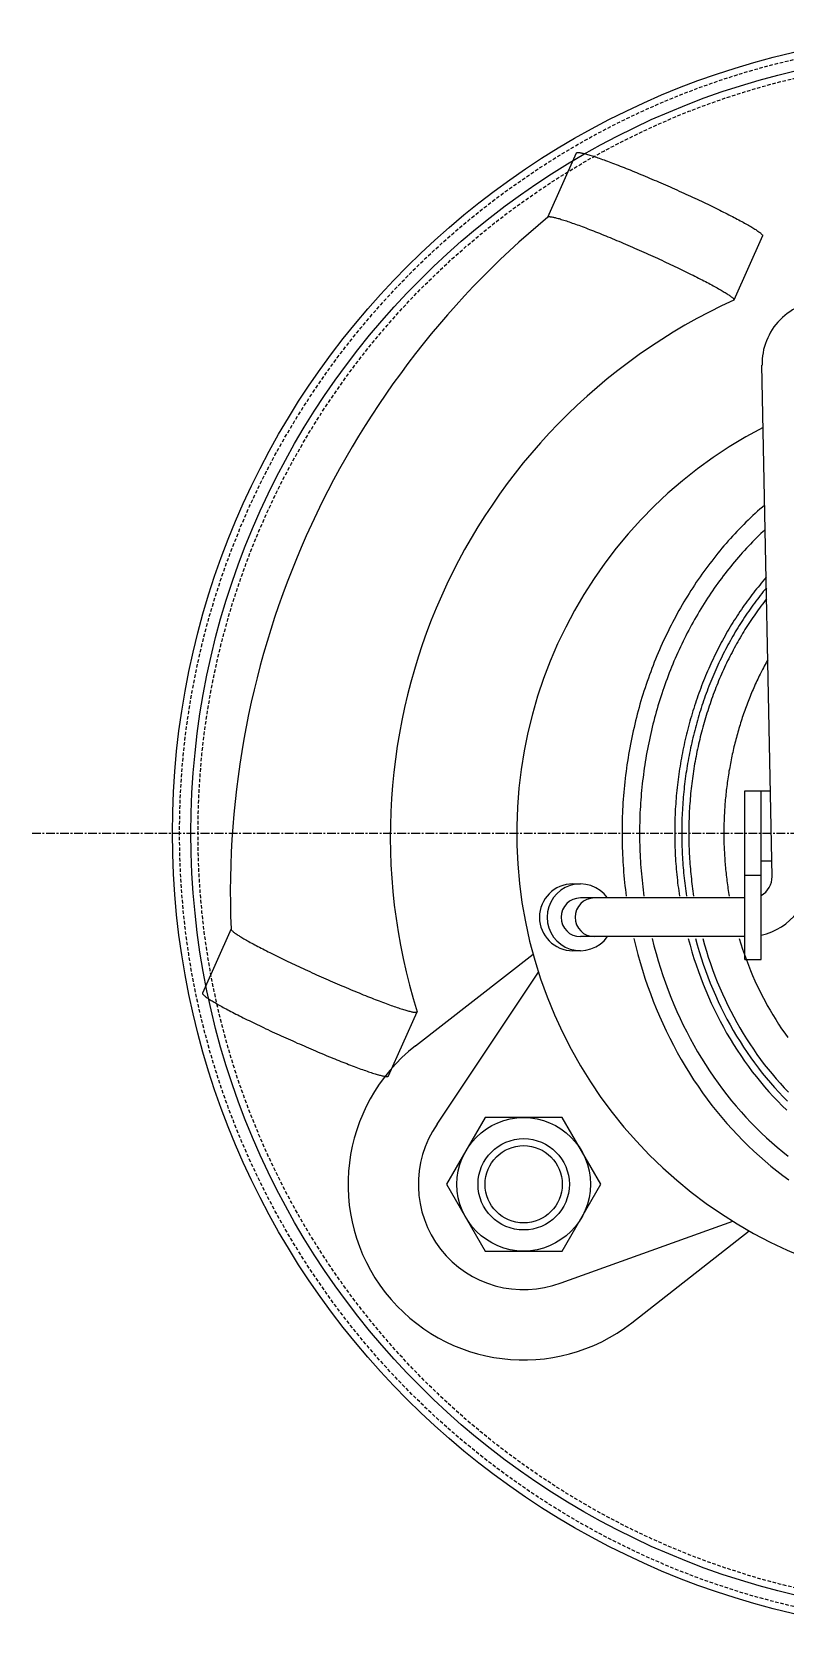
# Model space of a CAD drawing. Extents: x -168 to 134, y -932 to 134.
# Drawn here: x -134 to -26.7, y -114 to 114 of the extents above; entities that cross this region are included whole.
import ezdxf

# ---------------------------------------------------------------- set-up
doc = ezdxf.new("R2010")
doc.units = 0
doc.linetypes.add('CENTER', pattern=[2, 1.25, -0.25, 0.25, -0.25])
doc.linetypes.add('DASHED', pattern=[0.75, 0.5, -0.25])
doc.layers.get('0').update_dxf_attribs({"linetype": 'CONTINUOUS'})
doc.layers.add('CENTER', color=1, linetype='CENTER')

msp = doc.modelspace()

# ---------------------------------------------------------------- linework, layer by layer
at = {"color": 7, "linetype": 'CONTINUOUS'}
for p, q in [((-60.56, 87.66), (-56.49, 96.8)), ((-30, 85), (-34.07, 75.86)), ((-28.63, -6.19), (-30.07, 66.57)), ((-32.5, -18), (-32.5, 6)), ((-32.5, 6), (-28.87, 6)), ((-30.2, -18), (-30.2, 6)), ((-28.67, -4), (-30.2, -4)), ((-32.5, -6), (-30.2, -6)), ((-57, -7.25), (-55.93, -7.25)), ((-32.5, -9.25), (-55.93, -9.25)), ((-105.67, -13.65), (-109.73, -22.79)), ((-32.5, -14.75), (-55.93, -14.75)), ((-79.39, -30.3), (-62.67, -17.24)), ((-55.93, -16.75), (-57, -16.75)), ((-32.5, -18), (-30.2, -18)), ((-76.32, -41.44), (-61.91, -19.81)), ((-83.24, -34.58), (-79.17, -25.45)), ((-58.68, -64.02), (-34.2, -55.27)), ((-48.61, -69.7), (-31.89, -56.64))]:
    msp.add_line(p, q, dxfattribs=at)
msp.add_lwpolyline([(-69.48, -40.5), (-74.97, -50), (-69.48, -59.5), (-58.52, -59.5), (-53.03, -50), (-58.52, -40.5)], close=True, dxfattribs=at)
for points in [[(-56.49, 96.8, 0), (-56.48, 96.82, 0), (-56.46, 96.83, 0), (-56.43, 96.85, 0), (-56.39, 96.86, 0), (-56.34, 96.86, 0), (-56.29, 96.87, 0), (-56.23, 96.86, 0), (-56.16, 96.86, 0), (-56.08, 96.85, 0), (-56, 96.84, 0), (-55.9, 96.83, 0), (-55.8, 96.81, 0), (-55.7, 96.78, 0), (-55.58, 96.76, 0), (-55.46, 96.73, 0), (-55.33, 96.7, 0), (-55.19, 96.66, 0), (-55.05, 96.62, 0), (-54.9, 96.58, 0), (-54.74, 96.53, 0), (-54.57, 96.48, 0), (-54.4, 96.43, 0), (-54.22, 96.37, 0), (-54.03, 96.31, 0), (-53.84, 96.25, 0), (-53.64, 96.18, 0), (-53.44, 96.11, 0), (-53.23, 96.04, 0), (-53.01, 95.96, 0), (-52.79, 95.88, 0), (-52.56, 95.8, 0), (-52.33, 95.71, 0), (-52.09, 95.63, 0), (-51.84, 95.54, 0), (-51.59, 95.44, 0), (-51.34, 95.35, 0), (-51.08, 95.25, 0), (-50.81, 95.14, 0), (-50.54, 95.04, 0), (-50.27, 94.93, 0), (-49.99, 94.82, 0), (-49.71, 94.71, 0), (-49.42, 94.6, 0), (-49.13, 94.48, 0), (-48.84, 94.37, 0), (-48.54, 94.25, 0), (-48.24, 94.12, 0), (-47.94, 94, 0), (-47.63, 93.87, 0), (-47.33, 93.74, 0), (-47.02, 93.62, 0), (-46.7, 93.48, 0), (-46.39, 93.35, 0), (-46.07, 93.22, 0), (-45.75, 93.08, 0), (-45.43, 92.94, 0), (-45.11, 92.81, 0), (-44.79, 92.67, 0), (-44.46, 92.53, 0), (-44.14, 92.38, 0), (-43.82, 92.24, 0), (-43.49, 92.1, 0), (-43.16, 91.96, 0), (-42.84, 91.81, 0), (-42.51, 91.67, 0), (-42.19, 91.52, 0), (-41.87, 91.37, 0), (-41.54, 91.23, 0), (-41.22, 91.08, 0), (-40.9, 90.94, 0), (-40.58, 90.79, 0), (-40.26, 90.64, 0), (-39.95, 90.5, 0), (-39.63, 90.35, 0), (-39.32, 90.21, 0), (-39.01, 90.06, 0), (-38.7, 89.92, 0), (-38.4, 89.77, 0), (-38.1, 89.63, 0), (-37.8, 89.48, 0), (-37.51, 89.34, 0), (-37.22, 89.2, 0), (-36.93, 89.06, 0), (-36.64, 88.92, 0), (-36.36, 88.79, 0), (-36.09, 88.65, 0), (-35.82, 88.51, 0), (-35.55, 88.38, 0), (-35.29, 88.25, 0), (-35.03, 88.12, 0), (-34.78, 87.99, 0), (-34.53, 87.86, 0), (-34.29, 87.74, 0), (-34.05, 87.61, 0), (-33.82, 87.49, 0), (-33.59, 87.37, 0), (-33.37, 87.26, 0), (-33.16, 87.14, 0), (-32.95, 87.03, 0), (-32.75, 86.92, 0), (-32.55, 86.81, 0), (-32.36, 86.7, 0), (-32.18, 86.6, 0), (-32.01, 86.5, 0), (-31.84, 86.4, 0), (-31.68, 86.31, 0), (-31.52, 86.22, 0), (-31.37, 86.13, 0), (-31.23, 86.04, 0), (-31.1, 85.96, 0), (-30.97, 85.88, 0), (-30.85, 85.8, 0), (-30.74, 85.72, 0), (-30.64, 85.65, 0), (-30.54, 85.58, 0), (-30.45, 85.52, 0), (-30.37, 85.46, 0), (-30.3, 85.4, 0), (-30.23, 85.34, 0), (-30.18, 85.29, 0), (-30.13, 85.24, 0), (-30.08, 85.2, 0), (-30.05, 85.16, 0), (-30.02, 85.12, 0), (-30.01, 85.08, 0), (-30, 85.05, 0), (-29.99, 85.02, 0), (-30, 85, 0)], [(-60.56, 87.66, 0), (-60.55, 87.68, 0), (-60.52, 87.7, 0), (-60.49, 87.71, 0), (-60.46, 87.72, 0), (-60.41, 87.73, 0), (-60.36, 87.73, 0), (-60.3, 87.73, 0), (-60.23, 87.72, 0), (-60.15, 87.72, 0), (-60.06, 87.71, 0), (-59.97, 87.69, 0), (-59.87, 87.67, 0), (-59.76, 87.65, 0), (-59.65, 87.62, 0), (-59.53, 87.59, 0), (-59.4, 87.56, 0), (-59.26, 87.52, 0), (-59.11, 87.48, 0), (-58.96, 87.44, 0), (-58.8, 87.39, 0), (-58.64, 87.34, 0), (-58.47, 87.29, 0), (-58.29, 87.23, 0), (-58.1, 87.17, 0), (-57.91, 87.11, 0), (-57.71, 87.04, 0), (-57.51, 86.97, 0), (-57.3, 86.9, 0), (-57.08, 86.82, 0), (-56.86, 86.75, 0), (-56.63, 86.66, 0), (-56.39, 86.58, 0), (-56.15, 86.49, 0), (-55.91, 86.4, 0), (-55.66, 86.31, 0), (-55.4, 86.21, 0), (-55.14, 86.11, 0), (-54.88, 86.01, 0), (-54.61, 85.91, 0), (-54.33, 85.8, 0), (-54.06, 85.69, 0), (-53.77, 85.58, 0), (-53.49, 85.46, 0), (-53.2, 85.35, 0), (-52.91, 85.23, 0), (-52.61, 85.11, 0), (-52.31, 84.99, 0), (-52.01, 84.86, 0), (-51.7, 84.74, 0), (-51.39, 84.61, 0), (-51.08, 84.48, 0), (-50.77, 84.35, 0), (-50.45, 84.22, 0), (-50.14, 84.08, 0), (-49.82, 83.95, 0), (-49.5, 83.81, 0), (-49.18, 83.67, 0), (-48.86, 83.53, 0), (-48.53, 83.39, 0), (-48.21, 83.25, 0), (-47.88, 83.11, 0), (-47.56, 82.96, 0), (-47.23, 82.82, 0), (-46.91, 82.68, 0), (-46.58, 82.53, 0), (-46.26, 82.39, 0), (-45.93, 82.24, 0), (-45.61, 82.09, 0), (-45.29, 81.95, 0), (-44.97, 81.8, 0), (-44.65, 81.65, 0), (-44.33, 81.51, 0), (-44.01, 81.36, 0), (-43.7, 81.22, 0), (-43.39, 81.07, 0), (-43.08, 80.92, 0), (-42.77, 80.78, 0), (-42.47, 80.64, 0), (-42.17, 80.49, 0), (-41.87, 80.35, 0), (-41.57, 80.21, 0), (-41.28, 80.07, 0), (-40.99, 79.93, 0), (-40.71, 79.79, 0), (-40.43, 79.65, 0), (-40.15, 79.51, 0), (-39.88, 79.38, 0), (-39.62, 79.25, 0), (-39.35, 79.11, 0), (-39.1, 78.98, 0), (-38.84, 78.85, 0), (-38.6, 78.73, 0), (-38.35, 78.6, 0), (-38.12, 78.48, 0), (-37.89, 78.36, 0), (-37.66, 78.24, 0), (-37.44, 78.12, 0), (-37.23, 78.01, 0), (-37.02, 77.89, 0), (-36.82, 77.78, 0), (-36.62, 77.67, 0), (-36.43, 77.57, 0), (-36.25, 77.47, 0), (-36.07, 77.37, 0), (-35.9, 77.27, 0), (-35.74, 77.17, 0), (-35.59, 77.08, 0), (-35.44, 76.99, 0), (-35.3, 76.91, 0), (-35.17, 76.82, 0), (-35.04, 76.74, 0), (-34.92, 76.66, 0), (-34.81, 76.59, 0), (-34.7, 76.52, 0), (-34.61, 76.45, 0), (-34.52, 76.38, 0), (-34.44, 76.32, 0), (-34.37, 76.26, 0), (-34.3, 76.21, 0), (-34.24, 76.16, 0), (-34.19, 76.11, 0), (-34.15, 76.06, 0), (-34.12, 76.02, 0), (-34.09, 75.98, 0), (-34.07, 75.95, 0), (-34.06, 75.92, 0), (-34.06, 75.89, 0), (-34.07, 75.86, 0)], [(-29.67, 46.68, 0), (-30.02, 46.39, 0), (-30.36, 46.09, 0), (-30.69, 45.79, 0), (-31.03, 45.48, 0), (-31.36, 45.17, 0), (-31.69, 44.86, 0), (-32.02, 44.54, 0), (-32.35, 44.23, 0), (-32.67, 43.91, 0), (-32.99, 43.58, 0), (-33.31, 43.25, 0), (-33.63, 42.92, 0), (-33.94, 42.59, 0), (-34.25, 42.25, 0), (-34.56, 41.91, 0), (-34.87, 41.57, 0), (-35.17, 41.22, 0), (-35.48, 40.87, 0), (-35.78, 40.52, 0), (-36.07, 40.16, 0), (-36.37, 39.81, 0), (-36.66, 39.44, 0), (-36.95, 39.08, 0), (-37.23, 38.71, 0), (-37.51, 38.34, 0), (-37.8, 37.97, 0), (-38.07, 37.6, 0), (-38.35, 37.22, 0), (-38.62, 36.84, 0), (-38.89, 36.45, 0), (-39.16, 36.07, 0), (-39.42, 35.68, 0), (-39.68, 35.29, 0), (-39.94, 34.9, 0), (-40.19, 34.5, 0), (-40.45, 34.1, 0), (-40.69, 33.7, 0), (-40.94, 33.3, 0), (-41.18, 32.89, 0), (-41.42, 32.48, 0), (-41.66, 32.07, 0), (-41.9, 31.66, 0), (-42.13, 31.24, 0), (-42.35, 30.82, 0), (-42.58, 30.4, 0), (-42.8, 29.98, 0), (-43.02, 29.56, 0), (-43.24, 29.13, 0), (-43.45, 28.7, 0), (-43.66, 28.27, 0), (-43.86, 27.84, 0), (-44.07, 27.4, 0), (-44.27, 26.97, 0), (-44.46, 26.53, 0), (-44.66, 26.09, 0), (-44.85, 25.65, 0), (-45.03, 25.2, 0), (-45.22, 24.75, 0), (-45.4, 24.31, 0), (-45.57, 23.86, 0), (-45.75, 23.41, 0), (-45.92, 22.95, 0), (-46.09, 22.5, 0), (-46.25, 22.04, 0), (-46.41, 21.58, 0), (-46.57, 21.12, 0), (-46.72, 20.66, 0), (-46.87, 20.2, 0), (-47.02, 19.73, 0), (-47.16, 19.27, 0), (-47.3, 18.8, 0), (-47.44, 18.33, 0), (-47.57, 17.86, 0), (-47.7, 17.39, 0), (-47.83, 16.92, 0), (-47.95, 16.45, 0), (-48.07, 15.97, 0), (-48.18, 15.5, 0), (-48.29, 15.02, 0), (-48.4, 14.54, 0), (-48.51, 14.06, 0), (-48.61, 13.58, 0), (-48.71, 13.1, 0), (-48.8, 12.62, 0), (-48.89, 12.13, 0), (-48.98, 11.65, 0), (-49.06, 11.17, 0), (-49.14, 10.68, 0), (-49.22, 10.19, 0), (-49.29, 9.71, 0), (-49.36, 9.22, 0), (-49.43, 8.73, 0), (-49.49, 8.24, 0), (-49.55, 7.75, 0), (-49.61, 7.26, 0), (-49.66, 6.77, 0), (-49.71, 6.28, 0), (-49.75, 5.79, 0), (-49.79, 5.3, 0), (-49.83, 4.8, 0), (-49.86, 4.31, 0), (-49.89, 3.82, 0), (-49.92, 3.32, 0), (-49.94, 2.83, 0), (-49.96, 2.34, 0), (-49.97, 1.84, 0), (-49.99, 1.35, 0), (-49.99, 0.85, 0), (-50, 0.36, 0), (-50, -0.14, 0), (-50, -0.63, 0), (-49.99, -1.13, 0), (-49.98, -1.62, 0), (-49.97, -2.11, 0), (-49.95, -2.61, 0), (-49.93, -3.1, 0), (-49.9, -3.6, 0), (-49.88, -4.09, 0), (-49.84, -4.58, 0), (-49.81, -5.07, 0), (-49.77, -5.57, 0), (-49.73, -6.06, 0), (-49.68, -6.55, 0), (-49.63, -7.04, 0), (-49.58, -7.53, 0), (-49.52, -8.02, 0), (-49.46, -8.51, 0), (-49.39, -9, 0)], [(-29.61, 43.21, 0), (-29.91, 42.92, 0), (-30.22, 42.63, 0), (-30.52, 42.34, 0), (-30.82, 42.04, 0), (-31.12, 41.74, 0), (-31.42, 41.44, 0), (-31.71, 41.13, 0), (-32, 40.83, 0), (-32.29, 40.52, 0), (-32.58, 40.2, 0), (-32.87, 39.89, 0), (-33.15, 39.57, 0), (-33.43, 39.25, 0), (-33.71, 38.93, 0), (-33.99, 38.6, 0), (-34.26, 38.27, 0), (-34.53, 37.94, 0), (-34.8, 37.6, 0), (-35.07, 37.27, 0), (-35.33, 36.93, 0), (-35.59, 36.59, 0), (-35.85, 36.24, 0), (-36.11, 35.89, 0), (-36.37, 35.54, 0), (-36.62, 35.19, 0), (-36.87, 34.84, 0), (-37.11, 34.48, 0), (-37.36, 34.12, 0), (-37.6, 33.76, 0), (-37.84, 33.4, 0), (-38.08, 33.03, 0), (-38.31, 32.66, 0), (-38.54, 32.29, 0), (-38.77, 31.92, 0), (-39, 31.54, 0), (-39.22, 31.17, 0), (-39.44, 30.79, 0), (-39.66, 30.4, 0), (-39.88, 30.02, 0), (-40.09, 29.64, 0), (-40.3, 29.25, 0), (-40.51, 28.86, 0), (-40.71, 28.47, 0), (-40.91, 28.07, 0), (-41.11, 27.68, 0), (-41.31, 27.28, 0), (-41.5, 26.88, 0), (-41.69, 26.48, 0), (-41.88, 26.08, 0), (-42.06, 25.67, 0), (-42.24, 25.26, 0), (-42.42, 24.86, 0), (-42.6, 24.45, 0), (-42.77, 24.03, 0), (-42.94, 23.62, 0), (-43.11, 23.21, 0), (-43.27, 22.79, 0), (-43.43, 22.37, 0), (-43.59, 21.95, 0), (-43.74, 21.53, 0), (-43.9, 21.11, 0), (-44.05, 20.68, 0), (-44.19, 20.26, 0), (-44.33, 19.83, 0), (-44.47, 19.4, 0), (-44.61, 18.97, 0), (-44.75, 18.54, 0), (-44.88, 18.11, 0), (-45, 17.68, 0), (-45.13, 17.24, 0), (-45.25, 16.81, 0), (-45.37, 16.37, 0), (-45.48, 15.93, 0), (-45.59, 15.49, 0), (-45.7, 15.05, 0), (-45.81, 14.61, 0), (-45.91, 14.17, 0), (-46.01, 13.72, 0), (-46.11, 13.28, 0), (-46.2, 12.83, 0), (-46.29, 12.39, 0), (-46.38, 11.94, 0), (-46.46, 11.49, 0), (-46.54, 11.04, 0), (-46.62, 10.6, 0), (-46.69, 10.15, 0), (-46.76, 9.69, 0), (-46.83, 9.24, 0), (-46.89, 8.79, 0), (-46.96, 8.34, 0), (-47.01, 7.89, 0), (-47.07, 7.43, 0), (-47.12, 6.98, 0), (-47.17, 6.52, 0), (-47.21, 6.07, 0), (-47.25, 5.61, 0), (-47.29, 5.16, 0), (-47.33, 4.7, 0), (-47.36, 4.24, 0), (-47.39, 3.79, 0), (-47.41, 3.33, 0), (-47.44, 2.87, 0), (-47.45, 2.41, 0), (-47.47, 1.96, 0), (-47.48, 1.5, 0), (-47.49, 1.04, 0), (-47.5, 0.58, 0), (-47.5, 0.12, 0), (-47.5, -0.33, 0), (-47.5, -0.79, 0), (-47.49, -1.25, 0), (-47.48, -1.71, 0), (-47.46, -2.17, 0), (-47.45, -2.62, 0), (-47.43, -3.08, 0), (-47.4, -3.54, 0), (-47.38, -4, 0), (-47.35, -4.45, 0), (-47.31, -4.91, 0), (-47.28, -5.37, 0), (-47.24, -5.82, 0), (-47.19, -6.28, 0), (-47.15, -6.73, 0), (-47.1, -7.19, 0), (-47.04, -7.64, 0), (-46.99, -8.09, 0), (-46.93, -8.55, 0), (-46.87, -9, 0)], [(-29.47, 36.39, 0), (-29.7, 36.12, 0), (-29.94, 35.84, 0), (-30.17, 35.57, 0), (-30.4, 35.29, 0), (-30.63, 35.01, 0), (-30.85, 34.73, 0), (-31.07, 34.45, 0), (-31.3, 34.17, 0), (-31.52, 33.88, 0), (-31.73, 33.59, 0), (-31.95, 33.3, 0), (-32.17, 33.01, 0), (-32.38, 32.71, 0), (-32.59, 32.42, 0), (-32.8, 32.12, 0), (-33, 31.82, 0), (-33.21, 31.51, 0), (-33.41, 31.21, 0), (-33.61, 30.9, 0), (-33.81, 30.6, 0), (-34.01, 30.29, 0), (-34.2, 29.98, 0), (-34.4, 29.66, 0), (-34.59, 29.35, 0), (-34.78, 29.03, 0), (-34.96, 28.71, 0), (-35.15, 28.39, 0), (-35.33, 28.07, 0), (-35.51, 27.75, 0), (-35.69, 27.42, 0), (-35.87, 27.09, 0), (-36.04, 26.77, 0), (-36.21, 26.44, 0), (-36.38, 26.1, 0), (-36.55, 25.77, 0), (-36.71, 25.44, 0), (-36.88, 25.1, 0), (-37.04, 24.76, 0), (-37.2, 24.42, 0), (-37.36, 24.08, 0), (-37.51, 23.74, 0), (-37.66, 23.4, 0), (-37.81, 23.05, 0), (-37.96, 22.71, 0), (-38.11, 22.36, 0), (-38.25, 22.01, 0), (-38.39, 21.66, 0), (-38.53, 21.31, 0), (-38.67, 20.96, 0), (-38.8, 20.61, 0), (-38.93, 20.25, 0), (-39.06, 19.89, 0), (-39.19, 19.54, 0), (-39.32, 19.18, 0), (-39.44, 18.82, 0), (-39.56, 18.46, 0), (-39.68, 18.1, 0), (-39.79, 17.73, 0), (-39.91, 17.37, 0), (-40.02, 17, 0), (-40.13, 16.64, 0), (-40.23, 16.27, 0), (-40.34, 15.9, 0), (-40.44, 15.54, 0), (-40.54, 15.17, 0), (-40.64, 14.79, 0), (-40.73, 14.42, 0), (-40.82, 14.05, 0), (-40.91, 13.68, 0), (-41, 13.3, 0), (-41.08, 12.93, 0), (-41.17, 12.55, 0), (-41.25, 12.18, 0), (-41.32, 11.8, 0), (-41.4, 11.42, 0), (-41.47, 11.04, 0), (-41.54, 10.66, 0), (-41.61, 10.29, 0), (-41.67, 9.9, 0), (-41.74, 9.52, 0), (-41.8, 9.14, 0), (-41.86, 8.76, 0), (-41.91, 8.38, 0), (-41.96, 8, 0), (-42.01, 7.61, 0), (-42.06, 7.23, 0), (-42.11, 6.84, 0), (-42.15, 6.46, 0), (-42.19, 6.07, 0), (-42.23, 5.69, 0), (-42.27, 5.3, 0), (-42.3, 4.92, 0), (-42.33, 4.53, 0), (-42.36, 4.14, 0), (-42.38, 3.76, 0), (-42.41, 3.37, 0), (-42.43, 2.98, 0), (-42.44, 2.59, 0), (-42.46, 2.21, 0), (-42.47, 1.82, 0), (-42.48, 1.43, 0), (-42.49, 1.04, 0), (-42.5, 0.65, 0), (-42.5, 0.27, 0), (-42.5, -0.12, 0), (-42.5, -0.51, 0), (-42.49, -0.9, 0), (-42.49, -1.29, 0), (-42.48, -1.67, 0), (-42.46, -2.06, 0), (-42.45, -2.45, 0), (-42.43, -2.84, 0), (-42.41, -3.22, 0), (-42.39, -3.61, 0), (-42.37, -4, 0), (-42.34, -4.39, 0), (-42.31, -4.77, 0), (-42.28, -5.16, 0), (-42.24, -5.54, 0), (-42.21, -5.93, 0), (-42.17, -6.31, 0), (-42.12, -6.7, 0), (-42.08, -7.08, 0), (-42.03, -7.47, 0), (-41.98, -7.85, 0), (-41.93, -8.24, 0), (-41.88, -8.62, 0), (-41.82, -9, 0)], [(-29.44, 34.89, 0), (-29.66, 34.62, 0), (-29.88, 34.35, 0), (-30.09, 34.08, 0), (-30.31, 33.81, 0), (-30.52, 33.54, 0), (-30.73, 33.26, 0), (-30.94, 32.99, 0), (-31.15, 32.71, 0), (-31.36, 32.43, 0), (-31.56, 32.14, 0), (-31.76, 31.86, 0), (-31.96, 31.57, 0), (-32.16, 31.28, 0), (-32.36, 30.99, 0), (-32.55, 30.7, 0), (-32.75, 30.41, 0), (-32.94, 30.11, 0), (-33.13, 29.82, 0), (-33.31, 29.52, 0), (-33.5, 29.22, 0), (-33.68, 28.91, 0), (-33.87, 28.61, 0), (-34.05, 28.31, 0), (-34.22, 28, 0), (-34.4, 27.69, 0), (-34.57, 27.38, 0), (-34.75, 27.07, 0), (-34.92, 26.76, 0), (-35.08, 26.44, 0), (-35.25, 26.12, 0), (-35.41, 25.81, 0), (-35.58, 25.49, 0), (-35.74, 25.17, 0), (-35.89, 24.84, 0), (-36.05, 24.52, 0), (-36.2, 24.2, 0), (-36.36, 23.87, 0), (-36.51, 23.54, 0), (-36.65, 23.21, 0), (-36.8, 22.88, 0), (-36.94, 22.55, 0), (-37.08, 22.22, 0), (-37.22, 21.88, 0), (-37.36, 21.55, 0), (-37.5, 21.21, 0), (-37.63, 20.88, 0), (-37.76, 20.54, 0), (-37.89, 20.2, 0), (-38.02, 19.85, 0), (-38.14, 19.51, 0), (-38.26, 19.17, 0), (-38.38, 18.82, 0), (-38.5, 18.48, 0), (-38.62, 18.13, 0), (-38.73, 17.78, 0), (-38.84, 17.44, 0), (-38.95, 17.09, 0), (-39.06, 16.73, 0), (-39.16, 16.38, 0), (-39.26, 16.03, 0), (-39.36, 15.68, 0), (-39.46, 15.32, 0), (-39.56, 14.97, 0), (-39.65, 14.61, 0), (-39.74, 14.25, 0), (-39.83, 13.9, 0), (-39.92, 13.54, 0), (-40, 13.18, 0), (-40.08, 12.82, 0), (-40.16, 12.46, 0), (-40.24, 12.1, 0), (-40.32, 11.73, 0), (-40.39, 11.37, 0), (-40.46, 11.01, 0), (-40.53, 10.64, 0), (-40.6, 10.28, 0), (-40.66, 9.91, 0), (-40.72, 9.55, 0), (-40.78, 9.18, 0), (-40.84, 8.81, 0), (-40.89, 8.45, 0), (-40.94, 8.08, 0), (-40.99, 7.71, 0), (-41.04, 7.34, 0), (-41.09, 6.97, 0), (-41.13, 6.6, 0), (-41.17, 6.23, 0), (-41.21, 5.86, 0), (-41.24, 5.49, 0), (-41.28, 5.12, 0), (-41.31, 4.75, 0), (-41.34, 4.38, 0), (-41.36, 4.01, 0), (-41.39, 3.63, 0), (-41.41, 3.26, 0), (-41.43, 2.89, 0), (-41.45, 2.52, 0), (-41.46, 2.14, 0), (-41.47, 1.77, 0), (-41.48, 1.4, 0), (-41.49, 1.03, 0), (-41.5, 0.65, 0), (-41.5, 0.28, 0), (-41.5, -0.09, 0), (-41.5, -0.47, 0), (-41.49, -0.84, 0), (-41.49, -1.21, 0), (-41.48, -1.59, 0), (-41.47, -1.96, 0), (-41.45, -2.33, 0), (-41.44, -2.71, 0), (-41.42, -3.08, 0), (-41.4, -3.45, 0), (-41.38, -3.82, 0), (-41.35, -4.19, 0), (-41.32, -4.57, 0), (-41.29, -4.94, 0), (-41.26, -5.31, 0), (-41.23, -5.68, 0), (-41.19, -6.05, 0), (-41.15, -6.42, 0), (-41.11, -6.79, 0), (-41.06, -7.16, 0), (-41.02, -7.53, 0), (-40.97, -7.9, 0), (-40.92, -8.27, 0), (-40.86, -8.63, 0), (-40.81, -9, 0)], [(-29.41, 33.34, 0), (-29.61, 33.08, 0), (-29.82, 32.82, 0), (-30.02, 32.56, 0), (-30.22, 32.29, 0), (-30.42, 32.02, 0), (-30.61, 31.75, 0), (-30.81, 31.48, 0), (-31, 31.21, 0), (-31.19, 30.93, 0), (-31.38, 30.66, 0), (-31.57, 30.38, 0), (-31.76, 30.1, 0), (-31.94, 29.82, 0), (-32.13, 29.53, 0), (-32.31, 29.25, 0), (-32.49, 28.96, 0), (-32.66, 28.67, 0), (-32.84, 28.39, 0), (-33.01, 28.09, 0), (-33.19, 27.8, 0), (-33.36, 27.51, 0), (-33.52, 27.21, 0), (-33.69, 26.91, 0), (-33.86, 26.62, 0), (-34.02, 26.32, 0), (-34.18, 26.02, 0), (-34.34, 25.71, 0), (-34.5, 25.41, 0), (-34.65, 25.1, 0), (-34.81, 24.8, 0), (-34.96, 24.49, 0), (-35.11, 24.18, 0), (-35.26, 23.87, 0), (-35.4, 23.55, 0), (-35.55, 23.24, 0), (-35.69, 22.93, 0), (-35.83, 22.61, 0), (-35.97, 22.29, 0), (-36.1, 21.97, 0), (-36.24, 21.65, 0), (-36.37, 21.33, 0), (-36.5, 21.01, 0), (-36.63, 20.69, 0), (-36.76, 20.36, 0), (-36.88, 20.04, 0), (-37, 19.71, 0), (-37.12, 19.38, 0), (-37.24, 19.06, 0), (-37.36, 18.73, 0), (-37.47, 18.4, 0), (-37.59, 18.06, 0), (-37.7, 17.73, 0), (-37.8, 17.4, 0), (-37.91, 17.06, 0), (-38.02, 16.73, 0), (-38.12, 16.39, 0), (-38.22, 16.05, 0), (-38.31, 15.72, 0), (-38.41, 15.38, 0), (-38.5, 15.04, 0), (-38.6, 14.7, 0), (-38.69, 14.35, 0), (-38.77, 14.01, 0), (-38.86, 13.67, 0), (-38.94, 13.32, 0), (-39.02, 12.98, 0), (-39.1, 12.64, 0), (-39.18, 12.29, 0), (-39.25, 11.94, 0), (-39.33, 11.6, 0), (-39.4, 11.25, 0), (-39.46, 10.9, 0), (-39.53, 10.55, 0), (-39.59, 10.2, 0), (-39.66, 9.85, 0), (-39.72, 9.5, 0), (-39.77, 9.15, 0), (-39.83, 8.8, 0), (-39.88, 8.44, 0), (-39.93, 8.09, 0), (-39.98, 7.74, 0), (-40.03, 7.38, 0), (-40.07, 7.03, 0), (-40.11, 6.68, 0), (-40.15, 6.32, 0), (-40.19, 5.97, 0), (-40.23, 5.61, 0), (-40.26, 5.26, 0), (-40.29, 4.9, 0), (-40.32, 4.54, 0), (-40.35, 4.19, 0), (-40.37, 3.83, 0), (-40.4, 3.47, 0), (-40.42, 3.12, 0), (-40.43, 2.76, 0), (-40.45, 2.4, 0), (-40.46, 2.04, 0), (-40.48, 1.69, 0), (-40.48, 1.33, 0), (-40.49, 0.97, 0), (-40.5, 0.61, 0), (-40.5, 0.25, 0), (-40.5, -0.1, 0), (-40.5, -0.46, 0), (-40.49, -0.82, 0), (-40.49, -1.18, 0), (-40.48, -1.54, 0), (-40.47, -1.89, 0), (-40.46, -2.25, 0), (-40.44, -2.61, 0), (-40.42, -2.97, 0), (-40.4, -3.32, 0), (-40.38, -3.68, 0), (-40.36, -4.04, 0), (-40.33, -4.39, 0), (-40.31, -4.75, 0), (-40.27, -5.11, 0), (-40.24, -5.46, 0), (-40.21, -5.82, 0), (-40.17, -6.17, 0), (-40.13, -6.53, 0), (-40.09, -6.88, 0), (-40.05, -7.24, 0), (-40, -7.59, 0), (-39.95, -7.94, 0), (-39.9, -8.3, 0), (-39.85, -8.65, 0), (-39.8, -9, 0)], [(-29.24, 24.67, 0), (-29.37, 24.44, 0), (-29.49, 24.21, 0), (-29.62, 23.98, 0), (-29.74, 23.75, 0), (-29.86, 23.52, 0), (-29.98, 23.29, 0), (-30.1, 23.06, 0), (-30.22, 22.82, 0), (-30.34, 22.59, 0), (-30.46, 22.35, 0), (-30.57, 22.11, 0), (-30.68, 21.88, 0), (-30.8, 21.64, 0), (-30.91, 21.4, 0), (-31.02, 21.16, 0), (-31.13, 20.92, 0), (-31.23, 20.67, 0), (-31.34, 20.43, 0), (-31.45, 20.19, 0), (-31.55, 19.94, 0), (-31.65, 19.7, 0), (-31.75, 19.45, 0), (-31.85, 19.2, 0), (-31.95, 18.96, 0), (-32.05, 18.71, 0), (-32.15, 18.46, 0), (-32.24, 18.21, 0), (-32.33, 17.96, 0), (-32.43, 17.71, 0), (-32.52, 17.45, 0), (-32.61, 17.2, 0), (-32.7, 16.95, 0), (-32.78, 16.69, 0), (-32.87, 16.44, 0), (-32.95, 16.18, 0), (-33.04, 15.93, 0), (-33.12, 15.67, 0), (-33.2, 15.41, 0), (-33.28, 15.15, 0), (-33.35, 14.89, 0), (-33.43, 14.63, 0), (-33.51, 14.37, 0), (-33.58, 14.11, 0), (-33.65, 13.85, 0), (-33.72, 13.59, 0), (-33.79, 13.33, 0), (-33.86, 13.07, 0), (-33.93, 12.8, 0), (-33.99, 12.54, 0), (-34.06, 12.27, 0), (-34.12, 12.01, 0), (-34.18, 11.74, 0), (-34.24, 11.48, 0), (-34.3, 11.21, 0), (-34.36, 10.95, 0), (-34.41, 10.68, 0), (-34.47, 10.41, 0), (-34.52, 10.14, 0), (-34.57, 9.88, 0), (-34.62, 9.61, 0), (-34.67, 9.34, 0), (-34.72, 9.07, 0), (-34.77, 8.8, 0), (-34.81, 8.53, 0), (-34.85, 8.26, 0), (-34.9, 7.99, 0), (-34.94, 7.71, 0), (-34.98, 7.44, 0), (-35.01, 7.17, 0), (-35.05, 6.9, 0), (-35.09, 6.63, 0), (-35.12, 6.35, 0), (-35.15, 6.08, 0), (-35.18, 5.81, 0), (-35.21, 5.53, 0), (-35.24, 5.26, 0), (-35.27, 4.99, 0), (-35.29, 4.71, 0), (-35.31, 4.44, 0), (-35.34, 4.16, 0), (-35.36, 3.89, 0), (-35.38, 3.62, 0), (-35.4, 3.34, 0), (-35.41, 3.07, 0), (-35.43, 2.79, 0), (-35.44, 2.52, 0), (-35.45, 2.24, 0), (-35.46, 1.96, 0), (-35.47, 1.69, 0), (-35.48, 1.41, 0), (-35.49, 1.14, 0), (-35.49, 0.86, 0), (-35.5, 0.59, 0), (-35.5, 0.31, 0), (-35.5, 0.03, 0), (-35.5, -0.24, 0), (-35.5, -0.52, 0), (-35.49, -0.79, 0), (-35.49, -1.07, 0), (-35.48, -1.34, 0), (-35.48, -1.62, 0), (-35.47, -1.9, 0), (-35.46, -2.17, 0), (-35.44, -2.45, 0), (-35.43, -2.72, 0), (-35.42, -3, 0), (-35.4, -3.27, 0), (-35.38, -3.55, 0), (-35.36, -3.82, 0), (-35.34, -4.1, 0), (-35.32, -4.37, 0), (-35.3, -4.64, 0), (-35.27, -4.92, 0), (-35.25, -5.19, 0), (-35.22, -5.47, 0), (-35.19, -5.74, 0), (-35.16, -6.01, 0), (-35.13, -6.29, 0), (-35.09, -6.56, 0), (-35.06, -6.83, 0), (-35.02, -7.1, 0), (-34.99, -7.38, 0), (-34.95, -7.65, 0), (-34.91, -7.92, 0), (-34.87, -8.19, 0), (-34.82, -8.46, 0), (-34.78, -8.73, 0), (-34.73, -9, 0)], [(-105.67, -13.65, 0), (-105.67, -13.68, 0), (-105.67, -13.7, 0), (-105.66, -13.73, 0), (-105.64, -13.77, 0), (-105.62, -13.81, 0), (-105.58, -13.85, 0), (-105.54, -13.89, 0), (-105.49, -13.94, 0), (-105.43, -13.99, 0), (-105.37, -14.05, 0), (-105.3, -14.11, 0), (-105.21, -14.17, 0), (-105.13, -14.24, 0), (-105.03, -14.3, 0), (-104.92, -14.37, 0), (-104.81, -14.45, 0), (-104.69, -14.53, 0), (-104.57, -14.61, 0), (-104.44, -14.69, 0), (-104.29, -14.78, 0), (-104.15, -14.87, 0), (-103.99, -14.96, 0), (-103.83, -15.05, 0), (-103.66, -15.15, 0), (-103.48, -15.25, 0), (-103.3, -15.36, 0), (-103.11, -15.46, 0), (-102.92, -15.57, 0), (-102.72, -15.68, 0), (-102.51, -15.79, 0), (-102.29, -15.91, 0), (-102.08, -16.02, 0), (-101.85, -16.14, 0), (-101.62, -16.26, 0), (-101.38, -16.39, 0), (-101.14, -16.51, 0), (-100.89, -16.64, 0), (-100.64, -16.77, 0), (-100.38, -16.9, 0), (-100.12, -17.03, 0), (-99.85, -17.17, 0), (-99.58, -17.3, 0), (-99.3, -17.44, 0), (-99.02, -17.57, 0), (-98.74, -17.71, 0), (-98.45, -17.85, 0), (-98.16, -17.99, 0), (-97.87, -18.14, 0), (-97.57, -18.28, 0), (-97.27, -18.42, 0), (-96.96, -18.57, 0), (-96.65, -18.71, 0), (-96.35, -18.86, 0), (-96.03, -19, 0), (-95.72, -19.15, 0), (-95.4, -19.29, 0), (-95.09, -19.44, 0), (-94.77, -19.59, 0), (-94.45, -19.73, 0), (-94.12, -19.88, 0), (-93.8, -20.03, 0), (-93.48, -20.17, 0), (-93.15, -20.32, 0), (-92.83, -20.46, 0), (-92.5, -20.61, 0), (-92.18, -20.75, 0), (-91.85, -20.89, 0), (-91.53, -21.04, 0), (-91.2, -21.18, 0), (-90.88, -21.32, 0), (-90.56, -21.46, 0), (-90.23, -21.6, 0), (-89.91, -21.73, 0), (-89.6, -21.87, 0), (-89.28, -22, 0), (-88.96, -22.13, 0), (-88.65, -22.27, 0), (-88.34, -22.4, 0), (-88.03, -22.52, 0), (-87.73, -22.65, 0), (-87.42, -22.77, 0), (-87.12, -22.9, 0), (-86.83, -23.02, 0), (-86.53, -23.13, 0), (-86.25, -23.25, 0), (-85.96, -23.36, 0), (-85.68, -23.48, 0), (-85.4, -23.58, 0), (-85.13, -23.69, 0), (-84.86, -23.8, 0), (-84.59, -23.9, 0), (-84.33, -24, 0), (-84.08, -24.09, 0), (-83.83, -24.19, 0), (-83.58, -24.28, 0), (-83.34, -24.36, 0), (-83.11, -24.45, 0), (-82.88, -24.53, 0), (-82.66, -24.61, 0), (-82.44, -24.69, 0), (-82.23, -24.76, 0), (-82.02, -24.83, 0), (-81.82, -24.9, 0), (-81.63, -24.96, 0), (-81.45, -25.02, 0), (-81.27, -25.08, 0), (-81.1, -25.13, 0), (-80.93, -25.18, 0), (-80.77, -25.23, 0), (-80.62, -25.27, 0), (-80.48, -25.31, 0), (-80.34, -25.35, 0), (-80.21, -25.38, 0), (-80.09, -25.41, 0), (-79.97, -25.44, 0), (-79.86, -25.46, 0), (-79.76, -25.48, 0), (-79.67, -25.49, 0), (-79.58, -25.5, 0), (-79.51, -25.51, 0), (-79.44, -25.52, 0), (-79.38, -25.52, 0), (-79.32, -25.51, 0), (-79.28, -25.51, 0), (-79.24, -25.5, 0), (-79.21, -25.48, 0), (-79.19, -25.47, 0), (-79.17, -25.45, 0)], [(-48.3, -15, 0), (-48.02, -16.14, 0), (-47.73, -17.28, 0), (-47.41, -18.41, 0), (-47.08, -19.53, 0), (-46.73, -20.64, 0), (-46.35, -21.75, 0), (-45.96, -22.84, 0), (-45.55, -23.93, 0), (-45.12, -25, 0), (-44.66, -26.07, 0), (-44.2, -27.12, 0), (-43.71, -28.17, 0), (-43.2, -29.2, 0), (-42.68, -30.22, 0), (-42.14, -31.22, 0), (-41.58, -32.22, 0), (-41, -33.2, 0), (-40.41, -34.16, 0), (-39.8, -35.11, 0), (-39.17, -36.05, 0), (-38.52, -36.97, 0), (-37.86, -37.88, 0), (-37.19, -38.77, 0), (-36.5, -39.64, 0), (-35.79, -40.5, 0), (-35.07, -41.34, 0), (-34.33, -42.16, 0), (-33.58, -42.97, 0), (-32.82, -43.76, 0), (-32.04, -44.53, 0), (-31.25, -45.28, 0), (-30.44, -46.01, 0), (-29.62, -46.72, 0), (-28.79, -47.42, 0), (-27.95, -48.09, 0), (-27.1, -48.74, 0), (-26.23, -49.38, 0)], [(-45.72, -15, 0), (-45.45, -16.07, 0), (-45.16, -17.14, 0), (-44.85, -18.2, 0), (-44.52, -19.25, 0), (-44.18, -20.3, 0), (-43.82, -21.33, 0), (-43.44, -22.36, 0), (-43.04, -23.38, 0), (-42.62, -24.39, 0), (-42.19, -25.39, 0), (-41.74, -26.38, 0), (-41.27, -27.35, 0), (-40.79, -28.32, 0), (-40.28, -29.27, 0), (-39.77, -30.22, 0), (-39.23, -31.15, 0), (-38.68, -32.06, 0), (-38.12, -32.97, 0), (-37.53, -33.86, 0), (-36.94, -34.74, 0), (-36.33, -35.6, 0), (-35.7, -36.45, 0), (-35.06, -37.28, 0), (-34.4, -38.1, 0), (-33.73, -38.9, 0), (-33.05, -39.69, 0), (-32.35, -40.46, 0), (-31.64, -41.21, 0), (-30.91, -41.95, 0), (-30.18, -42.67, 0), (-29.43, -43.37, 0), (-28.67, -44.05, 0), (-27.9, -44.72, 0), (-27.11, -45.37, 0), (-26.32, -46, 0)], [(-40.58, -15, 0), (-40.32, -15.95, 0), (-40.05, -16.9, 0), (-39.76, -17.84, 0), (-39.45, -18.77, 0), (-39.13, -19.7, 0), (-38.8, -20.62, 0), (-38.44, -21.53, 0), (-38.08, -22.43, 0), (-37.7, -23.32, 0), (-37.3, -24.21, 0), (-36.89, -25.08, 0), (-36.46, -25.94, 0), (-36.02, -26.8, 0), (-35.57, -27.64, 0), (-35.1, -28.48, 0), (-34.62, -29.3, 0), (-34.12, -30.11, 0), (-33.61, -30.9, 0), (-33.09, -31.69, 0), (-32.55, -32.46, 0), (-32.01, -33.22, 0), (-31.45, -33.97, 0), (-30.87, -34.71, 0), (-30.29, -35.43, 0), (-29.69, -36.13, 0), (-29.08, -36.83, 0), (-28.46, -37.5, 0), (-27.83, -38.17, 0), (-27.19, -38.82, 0), (-26.53, -39.45, 0)], [(-39.55, -15, 0), (-39.29, -15.93, 0), (-39.02, -16.85, 0), (-38.74, -17.76, 0), (-38.43, -18.67, 0), (-38.12, -19.57, 0), (-37.79, -20.47, 0), (-37.44, -21.35, 0), (-37.08, -22.23, 0), (-36.7, -23.1, 0), (-36.32, -23.96, 0), (-35.91, -24.81, 0), (-35.49, -25.65, 0), (-35.06, -26.48, 0), (-34.62, -27.3, 0), (-34.16, -28.11, 0), (-33.69, -28.91, 0), (-33.2, -29.69, 0), (-32.71, -30.47, 0), (-32.2, -31.23, 0), (-31.67, -31.98, 0), (-31.14, -32.72, 0), (-30.59, -33.45, 0), (-30.03, -34.16, 0), (-29.46, -34.86, 0), (-28.88, -35.55, 0), (-28.28, -36.22, 0), (-27.68, -36.88, 0), (-27.06, -37.53, 0), (-26.44, -38.16, 0)], [(-38.51, -15, 0), (-38.26, -15.9, 0), (-37.99, -16.8, 0), (-37.71, -17.69, 0), (-37.41, -18.57, 0), (-37.1, -19.45, 0), (-36.78, -20.32, 0), (-36.44, -21.18, 0), (-36.08, -22.03, 0), (-35.71, -22.87, 0), (-35.33, -23.71, 0), (-34.94, -24.53, 0), (-34.53, -25.35, 0), (-34.1, -26.16, 0), (-33.67, -26.95, 0), (-33.22, -27.74, 0), (-32.76, -28.52, 0), (-32.29, -29.28, 0), (-31.8, -30.03, 0), (-31.3, -30.78, 0), (-30.79, -31.51, 0), (-30.27, -32.22, 0), (-29.74, -32.93, 0), (-29.19, -33.62, 0), (-28.63, -34.3, 0), (-28.07, -34.97, 0), (-27.49, -35.62, 0), (-26.9, -36.26, 0), (-26.3, -36.88, 0)], [(-33.32, -15, 0), (-33.08, -15.77, 0), (-32.83, -16.54, 0), (-32.57, -17.31, 0), (-32.29, -18.06, 0), (-32.01, -18.81, 0), (-31.71, -19.56, 0), (-31.4, -20.29, 0), (-31.08, -21.02, 0), (-30.75, -21.74, 0), (-30.4, -22.46, 0), (-30.05, -23.16, 0), (-29.68, -23.86, 0), (-29.31, -24.55, 0), (-28.92, -25.23, 0), (-28.52, -25.9, 0), (-28.12, -26.56, 0), (-27.7, -27.21, 0), (-27.27, -27.85, 0), (-26.83, -28.48, 0), (-26.38, -29.1, 0)], [(-109.73, -22.79, 0), (-109.74, -22.81, 0), (-109.74, -22.84, 0), (-109.73, -22.87, 0), (-109.71, -22.9, 0), (-109.68, -22.94, 0), (-109.65, -22.98, 0), (-109.61, -23.03, 0), (-109.56, -23.08, 0), (-109.5, -23.13, 0), (-109.44, -23.19, 0), (-109.36, -23.24, 0), (-109.28, -23.31, 0), (-109.19, -23.37, 0), (-109.1, -23.44, 0), (-108.99, -23.51, 0), (-108.88, -23.58, 0), (-108.76, -23.66, 0), (-108.64, -23.74, 0), (-108.5, -23.83, 0), (-108.36, -23.91, 0), (-108.21, -24, 0), (-108.06, -24.1, 0), (-107.9, -24.19, 0), (-107.73, -24.29, 0), (-107.55, -24.39, 0), (-107.37, -24.49, 0), (-107.18, -24.6, 0), (-106.98, -24.7, 0), (-106.78, -24.82, 0), (-106.58, -24.93, 0), (-106.36, -25.04, 0), (-106.14, -25.16, 0), (-105.92, -25.28, 0), (-105.69, -25.4, 0), (-105.45, -25.52, 0), (-105.2, -25.65, 0), (-104.96, -25.78, 0), (-104.7, -25.9, 0), (-104.45, -26.04, 0), (-104.19, -26.17, 0), (-103.92, -26.3, 0), (-103.65, -26.44, 0), (-103.37, -26.57, 0), (-103.09, -26.71, 0), (-102.81, -26.85, 0), (-102.52, -26.99, 0), (-102.23, -27.13, 0), (-101.93, -27.27, 0), (-101.63, -27.41, 0), (-101.33, -27.56, 0), (-101.03, -27.7, 0), (-100.72, -27.85, 0), (-100.41, -27.99, 0), (-100.1, -28.14, 0), (-99.79, -28.28, 0), (-99.47, -28.43, 0), (-99.15, -28.58, 0), (-98.83, -28.72, 0), (-98.51, -28.87, 0), (-98.19, -29.02, 0), (-97.87, -29.16, 0), (-97.54, -29.31, 0), (-97.22, -29.45, 0), (-96.89, -29.6, 0), (-96.57, -29.74, 0), (-96.24, -29.89, 0), (-95.92, -30.03, 0), (-95.59, -30.17, 0), (-95.27, -30.31, 0), (-94.95, -30.45, 0), (-94.62, -30.59, 0), (-94.3, -30.73, 0), (-93.98, -30.87, 0), (-93.66, -31, 0), (-93.35, -31.14, 0), (-93.03, -31.27, 0), (-92.72, -31.4, 0), (-92.41, -31.53, 0), (-92.1, -31.66, 0), (-91.79, -31.79, 0), (-91.49, -31.91, 0), (-91.19, -32.03, 0), (-90.9, -32.15, 0), (-90.6, -32.27, 0), (-90.31, -32.39, 0), (-90.03, -32.5, 0), (-89.74, -32.61, 0), (-89.47, -32.72, 0), (-89.19, -32.83, 0), (-88.92, -32.93, 0), (-88.66, -33.03, 0), (-88.4, -33.13, 0), (-88.14, -33.23, 0), (-87.89, -33.32, 0), (-87.65, -33.41, 0), (-87.41, -33.5, 0), (-87.17, -33.59, 0), (-86.95, -33.67, 0), (-86.72, -33.75, 0), (-86.51, -33.82, 0), (-86.3, -33.9, 0), (-86.09, -33.97, 0), (-85.89, -34.03, 0), (-85.7, -34.1, 0), (-85.51, -34.16, 0), (-85.33, -34.21, 0), (-85.16, -34.27, 0), (-85, -34.32, 0), (-84.84, -34.36, 0), (-84.69, -34.41, 0), (-84.54, -34.45, 0), (-84.41, -34.48, 0), (-84.28, -34.52, 0), (-84.15, -34.54, 0), (-84.04, -34.57, 0), (-83.93, -34.59, 0), (-83.83, -34.61, 0), (-83.74, -34.63, 0), (-83.65, -34.64, 0), (-83.58, -34.65, 0), (-83.51, -34.65, 0), (-83.44, -34.65, 0), (-83.39, -34.65, 0), (-83.34, -34.64, 0), (-83.31, -34.63, 0), (-83.28, -34.62, 0), (-83.26, -34.6, 0), (-83.24, -34.58, 0)]]:
    msp.add_polyline3d(points, dxfattribs=at)
for centre, radius in [((0, 0), 114), ((0, 0), 111.37), ((-64, -50), 9.5), ((-64, -50), 6.5), ((-64, -50), 5.5)]:
    msp.add_circle(centre, radius, dxfattribs=at)
at = {"color": 3, "linetype": 'DASHED'}
for radius in [113, 110.37]:
    msp.add_circle((0, 0), radius, dxfattribs=at)
at = {"color": 7, "linetype": 'CONTINUOUS'}
for centre, radius, start, end in [((19.23, -8.56), 125, 129.6666, 182.3334), ((1.02, -0.46), 84, 114.6917, 197.3083), ((-21.07, 66.75), 9, 90, 181.1344), ((0, 0), 65, 117.3801, 62.6199), ((-32.13, -5.75), 9, 282.3782, 1.2232), ((-31.63, -6.25), 3, 298.399, 1.1344), ((-57, -12), 4.75, 90, 270), ((-55.93, -12), 4.75, 35.3765, 324.6235), ((-55.93, -12), 2.75, 90, 270), ((-53.93, -12), 2.75, 90, 270), ((-64, -50), 25, 127.9987, 307.9987), ((-64, -50), 15, 145.2189, 290.7786)]:
    msp.add_arc(centre, radius, start, end, dxfattribs=at)
at = {"layer": 'CENTER', "color": 1, "linetype": 'CENTER'}
msp.add_line((-134, 0), (134, 0), dxfattribs=at)

doc.saveas('drawing.dxf')
